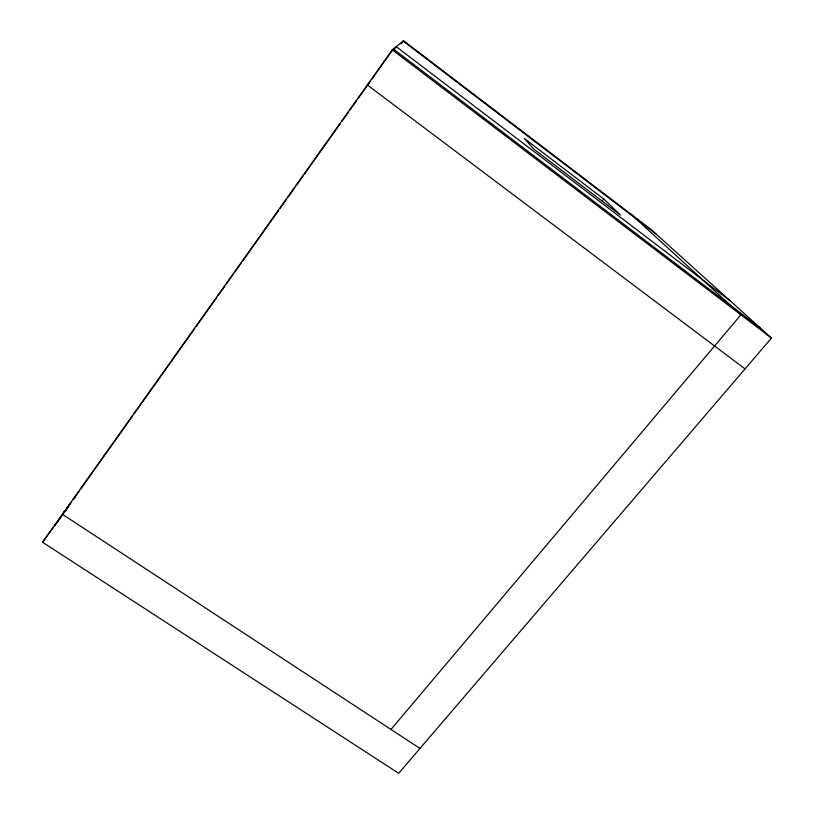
<?xml version="1.0" encoding="UTF-8"?>
<svg xmlns="http://www.w3.org/2000/svg" width="814" height="814" viewBox="0 0 814 814"><rect width="100%" height="100%" fill="white"/><g stroke="black" fill="none" stroke-linecap="round" stroke-linejoin="round"><path stroke-width="1.22" d="M42.521 542.226L392.267 49.847L403.561 40.7L650.844 229.314L771.479 338.044L398.687 773.3L42.521 542.226L53.164 527.747M54.569 525.813L71.133 502.492L62.373 514.275L419.983 748.442M73.219 499.572L79.1 491.28M80.576 489.204L132.855 415.628M134.32 413.553L140.954 404.222M142.419 402.157L194.699 328.571M196.174 326.495L216.789 297.486M218.264 295.411L224.888 286.08M226.353 284.015L232.987 274.684M234.452 272.609L241.086 263.278M242.552 261.213L278.632 210.429M280.108 208.353L286.732 199.033M288.207 196.957L294.831 187.627M296.306 185.561L302.93 176.231M304.405 174.155L340.476 123.372M341.951 121.306L348.575 111.976M350.051 109.9L356.674 100.58M358.15 98.504L370.604 80.973M372.018 78.978L381.206 66.046M381.919 65.039L393.325 48.993L760.469 328.123M394.007 49.746L396.204 46.663L730.046 300.702M401.048 43.966L403.561 40.7M54.63 525.773L61.376 516.605M65.12 511.507L68.122 507.437M63.512 513.227L69.526 505.056M74.043 498.931L75.549 496.886M602.167 200.966L603.734 198.982L524.287 138.472L534.004 149.257L620.41 215.018L603.734 198.982M390.985 729.446L740.913 314.815L630.514 213.807M369.19 82.957L367.318 84.971L745.054 368.905M392.267 49.847L771.479 338.044M403.103 41.066L655.809 233.791"/></g></svg>
